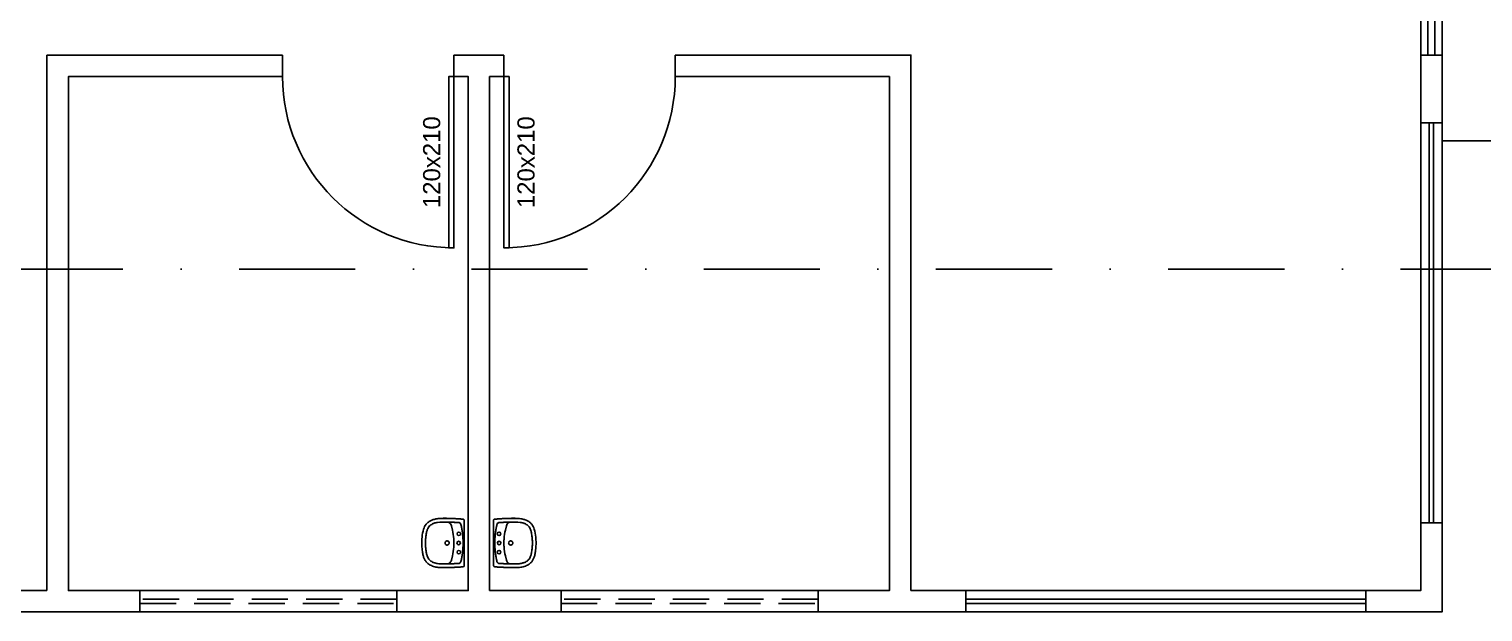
# Model space of a CAD drawing. Header units: centimetres. Extents: x 30244 to 591333, y -111940 to 104227.
# Drawn here: x 427534 to 428552, y 38827 to 39236 of the extents above; entities that cross this region are included whole.
import ezdxf
from ezdxf.enums import TextEntityAlignment as Align

# ---------------------------------------------------------------- set-up
doc = ezdxf.new("R2010")
doc.units = ezdxf.units.CM
doc.header["$LTSCALE"] = 4
for name, pattern in [('DASHDOT', [25.4, 12.7, -6.35, 0, -6.35]), ('DASHED2', [9.525, 6.35, -3.175]), ('HIDDENX2', [19.05, 12.7, -6.35])]:
    doc.linetypes.add(name, pattern=pattern)
for name, color, linetype in [('0.1', 1, 'Continuous'), ('0.2', 2, 'Continuous'), ('0.6', 6, 'Continuous'), ('02-CONT', 2, 'Continuous'), ('08', 8, 'Continuous'), ('B-CORTE', 4, 'DASHDOT')]:
    doc.layers.add(name, color=color, linetype=linetype)
doc.styles.add('2mm 1-50', font='arial.ttf', dxfattribs={"height": 0.1})

# ---------------------------------------------------------------- blocks, each defined once
blk = doc.blocks.new('1_00e')
blk.add_lwpolyline([(-28.41, -52.25), (-25.41, -52.25), (-25.41, 47.75), (-28.41, 47.75)], close=True)
at = {"color": 1}
blk.add_arc((-28.41, -52.25), 100, 0, 90, dxfattribs=at)
blk = doc.blocks.new('L.51_P')
at = {"layer": '08'}
for p, q in [((-250, 0), (-249, 0)), ((-249, 0), (249, 0)), ((250, 0), (249, 0)), ((-262, -36), (-262, -36)), ((-259, -9), (-259, -9)), ((-226, -95), (-224, -63)), ((-226, -95), (-225, -95)), ((-225, -95), (-224, -63)), ((-189, -140), (-140, -129)), ((-161, -28), (-161, -28)), ((0, -12), (0, -12)), ((189, -140), (140, -129)), ((161, -28), (161, -28)), ((226, -95), (224, -63)), ((225, -95), (224, -63)), ((226, -95), (225, -95)), ((259, -9), (259, -9)), ((262, -36), (262, -36)), ((-269, -260), (-269, -260)), ((269, -260), (269, -260)), ((-216, -329), (-216, -329)), ((216, -329), (216, -329))]:
    blk.add_line(p, q, dxfattribs=at)
at = {"layer": '08', "ltscale": 27.502596}
for centre in [(-100, -59), (100, -59)]:
    blk.add_circle(centre, 19, dxfattribs=at)
at = {"layer": '08'}
for centre, radius, start, end in [((10, -800), 688, 94.616, 102.655), ((0, -61), 19, 90, 270), ((0, -61), 19, 270, 90), ((-10, -800), 688, 77.345, 85.384)]:
    blk.add_arc(centre, radius, start, end, dxfattribs=at)
for centre, major_axis, ratio, start_param, end_param in [((-178, -187), (-49.3, 11.1), 0.999971, 0.133525, 0.210872), ((-238, -179), (-7.5, 6.62), 0.993745, 3.733046, 3.862859), ((-237, -179), (8.41, 5.42), 0.98852, 5.563301, 5.699979), ((0, -187), (-22.7, 2), 0.992499, 0.072609, 0.200275), ((0, -187), (-22.5, 0.5), 0.991671, 5.253548, 5.29957), ((0, -187), (-22.5, 0.9), 0.992169, 5.255337, 5.27196), ((0, -187), (22.5, 0.5), 0.991671, 0.983616, 1.029637), ((0, -187), (22.5, 0.9), 0.992169, 1.011226, 1.027848), ((0, -187), (22.7, 2), 0.992499, 6.08291, 6.210576), ((178, -187), (49.3, 11.1), 0.999971, 6.072313, 6.14966)]:
    blk.add_ellipse(centre, major_axis=major_axis, ratio=ratio, start_param=start_param, end_param=end_param, dxfattribs=at)
for points, degree, knots in [([(-259, -9), (-259, -8), (-259, -7), (-258, -5), (-258, -4), (-256, -3), (-255, -2), (-254, -1), (-253, 0), (-251, 0), (-250, 0), (-250, 0)], 3, [0, 0, 0, 0, 0.279228, 0.279228, 0.609743, 0.609743, 0.933753, 0.933753, 1.252428, 1.252428, 1.448625, 1.448625, 1.448625, 1.448625]), ([(250, 0), (251, 0), (252, 0), (254, -1), (255, -1), (256, -3), (257, -3), (258, -5), (259, -6), (259, -8), (259, -8), (259, -9)], 3, [0, 0, 0, 0, 0.317814, 0.317814, 0.630623, 0.630623, 0.946539, 0.946539, 1.267049, 1.267049, 1.448529, 1.448529, 1.448529, 1.448529]), ([(-262, -36), (-262, -36), (-262, -37), (-262, -37), (-263, -40), (-263, -43), (-263, -45), (-263, -47), (-263, -48), (-263, -50), (-264, -53), (-264, -56), (-264, -59), (-265, -70), (-265, -80), (-266, -91), (-266, -102), (-267, -112), (-267, -123), (-267, -125), (-267, -128), (-268, -131), (-268, -133), (-268, -136), (-268, -138), (-268, -152), (-269, -166), (-269, -179), (-269, -183), (-269, -188), (-269, -192), (-270, -196), (-270, -200), (-270, -204), (-270, -221), (-270, -239), (-269, -257), (-269, -258), (-269, -259), (-269, -260)], 3, [171.986581, 171.986581, 171.986581, 171.986581, 172.747492, 172.747492, 172.747492, 184.841953, 184.841953, 184.841953, 191.474069, 191.474069, 191.474069, 204.41633, 204.41633, 204.41633, 249.640497, 249.640497, 249.640497, 294.864664, 294.864664, 294.864664, 305.912278, 305.912278, 305.912278, 316.959891, 316.959891, 316.959891, 374.321134, 374.321134, 374.321134, 391.68978, 391.68978, 391.68978, 408.14059, 408.14059, 408.14059, 482.929639, 482.929639, 482.929639, 486.839965, 486.839965, 486.839965, 486.839965]), ([(-269, -260), (-270, -239), (-270, -219), (-269, -173), (-268, -148), (-267, -104), (-266, -85), (-264, -60), (-264, -54), (-263, -46), (-263, -45), (-263, -42), (-263, -40), (-263, -38), (-262, -38), (-262, -37), (-262, -37), (-262, -36), (-262, -36), (-262, -36), (-262, -36), (-262, -36)], 3, [0, 0, 0, 0, 6.207574, 6.207574, 13.657131, 13.657131, 19.458927, 19.458927, 21.24929, 21.24929, 21.72619, 21.72619, 22.164181, 22.164181, 22.393053, 22.393053, 22.550017, 22.550017, 22.706555, 22.706555, 22.800287, 22.800287, 22.800287, 22.800287]), ([(-228, -173), (-228, -172), (-228, -172), (-228, -172), (-228, -171), (-228, -170), (-228, -169), (-228, -167), (-228, -164), (-228, -163), (-228, -160), (-228, -158), (-228, -157), (-228, -154), (-228, -151), (-228, -150), (-228, -148), (-228, -146), (-228, -146), (-228, -143), (-228, -141), (-228, -139), (-228, -135), (-228, -131), (-228, -129), (-227, -125), (-227, -121), (-227, -119), (-227, -113), (-226, -108), (-226, -105), (-226, -101), (-226, -97), (-226, -97), (-226, -96), (-226, -96), (-226, -95), (-226, -95), (-226, -95)], 5, [546.249188, 546.249188, 546.249188, 546.249188, 546.249188, 546.249188, 546.773913, 546.773913, 546.773913, 554.287654, 554.287654, 554.287654, 563.875311, 563.875311, 563.875311, 572.16967, 572.16967, 572.16967, 583.42676, 583.42676, 583.42676, 585.726164, 585.726164, 585.726164, 600.370766, 600.370766, 600.370766, 613.069318, 613.069318, 613.069318, 629.14404, 629.14404, 629.14404, 652.058764, 652.058764, 652.058764, 654.921465, 654.921465, 654.921465, 656.548424, 656.548424, 656.548424, 656.548424, 656.548424, 656.548424]), ([(-225, -95), (-226, -99), (-226, -103), (-226, -107), (-226, -111), (-227, -115), (-227, -119), (-227, -123), (-228, -127), (-228, -131), (-228, -134), (-228, -136), (-228, -139), (-228, -141), (-228, -142), (-228, -144)], 3, [161.339345, 161.339345, 161.339345, 161.339345, 177.77484, 177.77484, 177.77484, 195.119077, 195.119077, 195.119077, 212.353229, 212.353229, 212.353229, 223.772837, 223.772837, 223.772837, 230.426393, 230.426393, 230.426393, 230.426393]), ([(-228, -144), (-228, -145), (-228, -145), (-228, -146), (-228, -146), (-228, -146), (-228, -146), (-228, -148), (-228, -150), (-228, -152), (-228, -153), (-228, -154), (-228, -155), (-228, -157), (-228, -158), (-228, -160), (-228, -160), (-228, -160), (-228, -160)], 3, [0, 0, 0, 0, 2.396491, 2.396491, 2.396491, 3.195399, 3.195399, 3.195399, 10.963495, 10.963495, 10.963495, 15.609873, 15.609873, 15.609873, 22.232893, 22.232893, 22.232893, 22.470867, 22.470867, 22.470867, 22.470867]), ([(-189, -140), (-196, -141), (-203, -144), (-208, -149), (-211, -151), (-213, -153), (-216, -156), (-216, -156), (-216, -156), (-216, -156), (-221, -163), (-225, -170), (-227, -178), (-227, -179), (-227, -179), (-227, -180)], 3, [18.593861, 18.593861, 18.593861, 18.593861, 48.620819, 48.620819, 48.620819, 61.987959, 61.987959, 61.987959, 63.593601, 63.593601, 63.593601, 96.318173, 96.318173, 96.318173, 99.127558, 99.127558, 99.127558, 99.127558]), ([(-224, -63), (-224, -58), (-222, -53), (-219, -48), (-217, -45), (-214, -42), (-210, -40), (-208, -38), (-204, -37), (-201, -36)], 3, [10.913289, 10.913289, 10.913289, 10.913289, 33.960328, 33.960328, 33.960328, 50.289489, 50.289489, 50.289489, 65.056953, 65.056953, 65.056953, 65.056953]), ([(-201, -36), (-205, -37), (-210, -39), (-214, -42), (-219, -47), (-222, -55), (-223, -57), (-224, -60), (-224, -63)], 5, [7.912422, 7.912422, 7.912422, 7.912422, 7.912422, 7.912422, 31.991346, 31.991346, 31.991346, 47.45316, 47.45316, 47.45316, 47.45316, 47.45316, 47.45316]), ([(0, -12), (-60, -12), (-120, -19), (-180, -31), (-187, -33), (-194, -34), (-201, -36)], 3, [460.253252, 460.253252, 460.253252, 460.253252, 715.762091, 715.762091, 715.762091, 745.806363, 745.806363, 745.806363, 745.806363]), ([(-201, -36), (-177, -30), (-152, -25), (-128, -21), (-94, -17), (-61, -14), (-52, -14), (-43, -13), (-34, -13)], 5, [234.918202, 234.918202, 234.918202, 234.918202, 234.918202, 234.918202, 410.549748, 410.549748, 410.549748, 473.914825, 473.914825, 473.914825, 473.914825, 473.914825, 473.914825]), ([(-45, -114), (-41, -114), (-37, -114), (-32, -113), (-28, -113), (-24, -113), (-20, -113), (-13, -112), (-7, -112), (0, -112)], 3, [388.454766, 388.454766, 388.454766, 388.454766, 406.384907, 406.384907, 406.384907, 424.400948, 424.400948, 424.400948, 452.696543, 452.696543, 452.696543, 452.696543]), ([(-34, -13), (-30, -13), (-26, -13), (-22, -13), (-15, -12), (-8, -12), (-2, -12), (-1, -12), (-1, -12), (0, -12)], 3, [59.347784, 59.347784, 59.347784, 59.347784, 76.617445, 76.617445, 76.617445, 106.129652, 106.129652, 106.129652, 108.418766, 108.418766, 108.418766, 108.418766]), ([(34, -13), (30, -13), (26, -13), (22, -13), (15, -12), (8, -12), (2, -12), (1, -12), (1, -12), (0, -12)], 3, [59.347784, 59.347784, 59.347784, 59.347784, 76.617445, 76.617445, 76.617445, 106.129652, 106.129652, 106.129652, 108.418717, 108.418717, 108.418717, 108.418717]), ([(0, -12), (60, -12), (120, -19), (180, -31), (187, -33), (194, -34), (201, -36)], 3, [460.253227, 460.253227, 460.253227, 460.253227, 715.76204, 715.76204, 715.76204, 745.806363, 745.806363, 745.806363, 745.806363]), ([(45, -114), (41, -114), (37, -114), (32, -113), (28, -113), (24, -113), (20, -113), (13, -112), (7, -112), (0, -112)], 3, [388.454766, 388.454766, 388.454766, 388.454766, 406.384907, 406.384907, 406.384907, 424.400948, 424.400948, 424.400948, 452.696543, 452.696543, 452.696543, 452.696543]), ([(201, -36), (177, -30), (152, -25), (128, -21), (94, -17), (61, -14), (52, -14), (43, -13), (34, -13)], 5, [234.918202, 234.918202, 234.918202, 234.918202, 234.918202, 234.918202, 410.549748, 410.549748, 410.549748, 473.914825, 473.914825, 473.914825, 473.914825, 473.914825, 473.914825]), ([(189, -140), (196, -141), (203, -144), (208, -149), (211, -151), (213, -153), (216, -156), (216, -156), (216, -156), (216, -156), (221, -163), (225, -170), (227, -178), (227, -179), (227, -179), (227, -180)], 3, [18.593861, 18.593861, 18.593861, 18.593861, 48.620819, 48.620819, 48.620819, 61.987959, 61.987959, 61.987959, 63.593601, 63.593601, 63.593601, 96.318173, 96.318173, 96.318173, 99.127558, 99.127558, 99.127558, 99.127558]), ([(224, -63), (224, -58), (222, -53), (219, -48), (217, -45), (214, -42), (210, -40), (208, -38), (204, -37), (201, -36)], 3, [10.913289, 10.913289, 10.913289, 10.913289, 33.960328, 33.960328, 33.960328, 50.289489, 50.289489, 50.289489, 65.056953, 65.056953, 65.056953, 65.056953]), ([(201, -36), (206, -37), (211, -40), (215, -44), (217, -46), (218, -47), (219, -49), (222, -53), (224, -58), (224, -63)], 3, [7.912424, 7.912424, 7.912424, 7.912424, 25.178369, 25.178369, 25.178369, 31.991348, 31.991348, 31.991348, 47.45316, 47.45316, 47.45316, 47.45316]), ([(225, -95), (226, -99), (226, -103), (226, -107), (226, -111), (227, -115), (227, -119), (227, -123), (228, -127), (228, -131), (228, -134), (228, -136), (228, -139), (228, -141), (228, -142), (228, -144)], 3, [161.339345, 161.339345, 161.339345, 161.339345, 177.77484, 177.77484, 177.77484, 195.119077, 195.119077, 195.119077, 212.353229, 212.353229, 212.353229, 223.772837, 223.772837, 223.772837, 230.426393, 230.426393, 230.426393, 230.426393]), ([(228, -173), (228, -172), (228, -172), (228, -172), (228, -171), (228, -170), (228, -169), (228, -167), (228, -164), (228, -163), (228, -160), (228, -158), (228, -157), (228, -154), (228, -151), (228, -150), (228, -148), (228, -146), (228, -146), (228, -143), (228, -141), (228, -139), (228, -135), (228, -131), (228, -129), (227, -125), (227, -121), (227, -119), (227, -113), (226, -108), (226, -105), (226, -101), (226, -97), (226, -97), (226, -96), (226, -96), (226, -95), (226, -95), (226, -95)], 5, [546.249188, 546.249188, 546.249188, 546.249188, 546.249188, 546.249188, 546.773913, 546.773913, 546.773913, 554.287654, 554.287654, 554.287654, 563.875311, 563.875311, 563.875311, 572.16967, 572.16967, 572.16967, 583.42676, 583.42676, 583.42676, 585.726164, 585.726164, 585.726164, 600.370766, 600.370766, 600.370766, 613.069318, 613.069318, 613.069318, 629.14404, 629.14404, 629.14404, 652.058764, 652.058764, 652.058764, 654.921465, 654.921465, 654.921465, 656.548424, 656.548424, 656.548424, 656.548424, 656.548424, 656.548424]), ([(228, -144), (228, -145), (228, -145), (228, -146), (228, -146), (228, -146), (228, -146), (228, -148), (228, -150), (228, -152), (228, -153), (228, -154), (228, -155), (228, -157), (228, -158), (228, -160), (228, -160), (228, -160), (228, -160)], 3, [0, 0, 0, 0, 2.396491, 2.396491, 2.396491, 3.195399, 3.195399, 3.195399, 10.963495, 10.963495, 10.963495, 15.609873, 15.609873, 15.609873, 22.232893, 22.232893, 22.232893, 22.470867, 22.470867, 22.470867, 22.470867]), ([(262, -36), (262, -36), (262, -37), (262, -37), (263, -40), (263, -43), (263, -45), (263, -47), (263, -48), (263, -50), (264, -53), (264, -56), (264, -59), (265, -70), (265, -80), (266, -91), (266, -102), (267, -112), (267, -123), (267, -125), (267, -128), (268, -131), (268, -133), (268, -136), (268, -138), (268, -152), (269, -166), (269, -179), (269, -183), (269, -188), (269, -192), (270, -196), (270, -200), (270, -204), (270, -221), (270, -239), (269, -257), (269, -258), (269, -259), (269, -260)], 3, [171.986581, 171.986581, 171.986581, 171.986581, 172.747492, 172.747492, 172.747492, 184.841953, 184.841953, 184.841953, 191.474069, 191.474069, 191.474069, 204.41633, 204.41633, 204.41633, 249.640497, 249.640497, 249.640497, 294.864664, 294.864664, 294.864664, 305.912278, 305.912278, 305.912278, 316.959891, 316.959891, 316.959891, 374.321134, 374.321134, 374.321134, 391.68978, 391.68978, 391.68978, 408.14059, 408.14059, 408.14059, 482.929639, 482.929639, 482.929639, 486.839965, 486.839965, 486.839965, 486.839965]), ([(262, -36), (262, -36), (262, -36), (262, -36), (262, -36), (262, -37), (262, -37), (262, -37), (262, -37), (262, -38), (263, -39), (263, -40), (263, -40), (263, -42), (263, -43), (263, -47), (263, -49), (264, -58), (265, -65), (266, -86), (266, -101), (268, -141), (269, -168), (270, -216), (270, -238), (269, -260)], 3, [0.212871, 0.212871, 0.212871, 0.212871, 0.307715, 0.307715, 0.417994, 0.417994, 0.518366, 0.518366, 0.682318, 0.682318, 0.844684, 0.844684, 1.063629, 1.063629, 1.413977, 1.413977, 2.124866, 2.124866, 4.109013, 4.109013, 8.503951, 8.503951, 16.390189, 16.390189, 23.015496, 23.015496, 23.015496, 23.015496]), ([(-62, -461), (-92, -458), (-123, -454), (-171, -438), (-189, -430), (-214, -410), (-222, -401), (-236, -382), (-242, -373), (-251, -352), (-255, -341), (-260, -323), (-261, -316), (-263, -309)], 3, [0, 0, 0, 0, 9.188374, 9.188374, 15.03441, 15.03441, 18.713973, 18.713973, 21.993411, 21.993411, 25.540766, 25.540766, 27.624534, 27.624534, 27.624534, 27.624534]), ([(-228, -173), (-228, -172), (-228, -172), (-228, -172), (-228, -170), (-228, -167), (-228, -165), (-228, -162), (-228, -160)], 5, [-26.00391, -26.00391, -26.00391, -26.00391, -26.00391, -26.00391, -25.733695, -25.733695, -25.733695, -13.019576, -13.019576, -13.019576, -13.019576, -13.019576, -13.019576]), ([(-228, -181), (-228, -181), (-228, -180), (-228, -180), (-228, -178), (-228, -177), (-228, -176), (-228, -175), (-228, -175), (-228, -174), (-228, -174), (-228, -173), (-228, -173), (-228, -173), (-228, -173), (-228, -173), (-228, -173), (-228, -173)], 5, [532.079054, 532.079054, 532.079054, 532.079054, 532.079054, 532.079054, 536.567488, 536.567488, 536.567488, 541.060364, 541.060364, 541.060364, 543.310398, 543.310398, 543.310398, 544.435445, 544.435445, 544.435445, 544.830456, 544.830456, 544.830456, 544.830456, 544.830456, 544.830456]), ([(-227, -179), (-227, -179), (-227, -179), (-227, -179), (-227, -179), (-227, -179), (-228, -179), (-228, -179), (-228, -179), (-228, -179), (-228, -179), (-228, -179), (-228, -179), (-228, -179), (-228, -179), (-228, -179), (-228, -179), (-228, -179), (-228, -179), (-228, -179), (-228, -179), (-228, -179), (-228, -179), (-228, -179), (-228, -179), (-228, -179), (-228, -179), (-228, -179), (-228, -179), (-228, -179), (-228, -179), (-228, -179), (-228, -179), (-228, -179), (-228, -179), (-228, -179), (-228, -179), (-228, -179), (-228, -179), (-228, -179), (-228, -179), (-228, -179), (-228, -179), (-228, -179), (-228, -179), (-228, -179)], 3, [86.606266, 86.606266, 86.606266, 86.606266, 87.728641, 87.728641, 87.728641, 90.455187, 90.455187, 90.455187, 92.379628, 92.379628, 92.379628, 93.341849, 93.341849, 93.341849, 93.82296, 93.82296, 93.82296, 94.063516, 94.063516, 94.063516, 94.304072, 94.304072, 94.304072, 94.448856, 94.448856, 94.448856, 94.726754, 94.726754, 94.726754, 94.86595, 94.86595, 94.86595, 95.005146, 95.005146, 95.005146, 95.521507, 95.521507, 95.521507, 95.779688, 95.779688, 95.779688, 95.976047, 95.976047, 95.976047, 96.037867, 96.037867, 96.037867, 96.037867]), ([(-228, -179), (-228, -179), (-228, -179), (-228, -180), (-228, -180), (-228, -180), (-228, -180), (-228, -180), (-228, -180), (-228, -181), (-228, -181), (-228, -181), (-228, -181), (-228, -181), (-228, -181), (-228, -181)], 3, [95.867328, 95.867328, 95.867328, 95.867328, 97.58866, 97.58866, 97.58866, 102.978619, 102.978619, 102.978619, 105.844941, 105.844941, 105.844941, 108.501415, 108.501415, 108.501415, 109.427734, 109.427734, 109.427734, 109.427734]), ([(-228, -182), (-228, -182), (-228, -182), (-228, -182), (-228, -182), (-228, -182), (-228, -181)], 3, [11.170476, 11.170476, 11.170476, 11.170476, 15.411887, 15.411887, 15.411887, 21.204547, 21.204547, 21.204547, 21.204547]), ([(-227, -181), (-228, -181), (-228, -181), (-228, -181), (-228, -181), (-228, -181), (-228, -181), (-228, -181), (-228, -181), (-228, -181), (-228, -181), (-228, -181), (-228, -181), (-228, -181), (-228, -181), (-228, -181), (-228, -181), (-228, -181), (-228, -181), (-228, -181), (-228, -181), (-228, -181), (-228, -181), (-228, -181), (-228, -181), (-228, -181), (-228, -181), (-228, -181)], 3, [86.606266, 86.606266, 86.606266, 86.606266, 91.112306, 91.112306, 91.112306, 94.304072, 94.304072, 94.304072, 94.448856, 94.448856, 94.448856, 94.726754, 94.726754, 94.726754, 95.005146, 95.005146, 95.005146, 95.521507, 95.521507, 95.521507, 95.779688, 95.779688, 95.779688, 95.976047, 95.976047, 95.976047, 96.03782, 96.03782, 96.03782, 96.03782]), ([(-228, -181), (-228, -181), (-228, -181), (-228, -181), (-228, -181), (-228, -181), (-228, -181), (-228, -181), (-228, -181), (-228, -181), (-228, -181), (-228, -181), (-228, -181), (-228, -181), (-228, -181), (-228, -181), (-228, -181), (-228, -181), (-228, -181), (-228, -181), (-228, -182), (-228, -182), (-228, -182), (-228, -182), (-228, -182)], 3, [0.000033, 0.000033, 0.000033, 0.000033, 1.898401, 1.898401, 1.898401, 2.370761, 2.370761, 2.370761, 3.823236, 3.823236, 3.823236, 5.758149, 5.758149, 5.758149, 9.592202, 9.592202, 9.592202, 9.856292, 9.856292, 9.856292, 15.276244, 15.276244, 15.276244, 18.99372, 18.99372, 18.99372, 18.99372]), ([(-227, -179), (-227, -180), (-227, -180), (-227, -180), (-227, -180), (-227, -180), (-227, -180), (-227, -180), (-227, -180), (-227, -180), (-227, -180), (-227, -180), (-227, -180), (-227, -180), (-227, -180), (-227, -180), (-227, -180), (-227, -180), (-227, -180), (-227, -180), (-227, -180), (-227, -180), (-227, -180), (-227, -180), (-227, -180)], 3, [0, 0, 0, 0, 0.1444645, 0.1444645, 0.1444645, 0.1538416, 0.1538416, 0.1538416, 0.2328101, 0.2328101, 0.2328101, 0.2720552, 0.2720552, 0.2720552, 0.294529, 0.294529, 0.294529, 0.3195248, 0.3195248, 0.3195248, 0.3450333, 0.3450333, 0.3450333, 0.3642456, 0.3642456, 0.3642456, 0.3642456]), ([(-227, -181), (-227, -181), (-227, -181), (-227, -181), (-227, -181), (-227, -181), (-227, -181), (-227, -181), (-227, -180), (-227, -180), (-227, -180), (-227, -180), (-227, -180), (-227, -180), (-227, -180), (-227, -180), (-227, -180), (-227, -180), (-227, -180)], 3, [0, 0, 0, 0, 3.948132, 3.948132, 3.948132, 6.907098, 6.907098, 6.907098, 9.485674, 9.485674, 9.485674, 10.686492, 10.686492, 10.686492, 11.887309, 11.887309, 11.887309, 12.708565, 12.708565, 12.708565, 12.708565]), ([(-12, -168), (-12, -168), (-12, -168), (-12, -168), (-12, -168), (-12, -168), (-12, -168), (-15, -170), (-18, -173), (-20, -175), (-21, -179), (-22, -183), (-22, -184), (-22, -185), (-22, -186), (-22, -186), (-22, -186), (-22, -186), (-22, -186), (-22, -186), (-22, -187)], 5, [23.677366, 23.677366, 23.677366, 23.677366, 23.677366, 23.677366, 23.697783, 23.697783, 23.697783, 25.117395, 25.117395, 25.117395, 50.594375, 50.594375, 50.594375, 58.007217, 58.007217, 58.007217, 58.536706, 58.536706, 58.536706, 59.055614, 59.055614, 59.055614, 59.055614, 59.055614, 59.055614]), ([(-22, -189), (-22, -190), (-22, -190), (-22, -190), (-22, -194), (-20, -199), (-17, -202), (-16, -203), (-15, -203), (-15, -204), (-13, -206), (-10, -207), (-8, -208), (-5, -209), (-3, -209), (0, -209)], 3, [27.245857, 27.245857, 27.245857, 27.245857, 27.597992, 27.597992, 27.597992, 49.768775, 49.768775, 49.768775, 54.290067, 54.290067, 54.290067, 66.913295, 66.913295, 66.913295, 79.527914, 79.527914, 79.527914, 79.527914]), ([(22, -189), (22, -190), (22, -190), (22, -190), (22, -194), (20, -199), (17, -202), (16, -203), (15, -203), (15, -204), (13, -206), (10, -207), (8, -208), (5, -209), (3, -209), (0, -209)], 3, [27.245857, 27.245857, 27.245857, 27.245857, 27.597992, 27.597992, 27.597992, 49.768775, 49.768775, 49.768775, 54.290067, 54.290067, 54.290067, 66.913295, 66.913295, 66.913295, 79.528565, 79.528565, 79.528565, 79.528565]), ([(12, -168), (12, -168), (12, -168), (12, -168), (12, -168), (12, -168), (12, -168), (15, -170), (18, -173), (20, -175), (21, -179), (22, -183), (22, -184), (22, -185), (22, -186), (22, -186), (22, -186), (22, -186), (22, -186), (22, -186), (22, -187)], 5, [23.677366, 23.677366, 23.677366, 23.677366, 23.677366, 23.677366, 23.697783, 23.697783, 23.697783, 25.117395, 25.117395, 25.117395, 50.594375, 50.594375, 50.594375, 58.007217, 58.007217, 58.007217, 58.536706, 58.536706, 58.536706, 59.055614, 59.055614, 59.055614, 59.055614, 59.055614, 59.055614]), ([(263, -309), (259, -326), (255, -343), (242, -373), (234, -386), (217, -407), (208, -415), (190, -428), (180, -433), (159, -442), (148, -446), (123, -453), (109, -455), (84, -459), (73, -460), (62, -461)], 3, [0, 0, 0, 0, 5.216879, 5.216879, 9.702198, 9.702198, 13.238129, 13.238129, 16.51865, 16.51865, 20.081508, 20.081508, 24.355161, 24.355161, 27.647025, 27.647025, 27.647025, 27.647025]), ([(225, -291), (227, -274), (229, -256), (229, -223), (229, -207), (229, -191)], 3, [0.000002, 0.000002, 0.000002, 0.000002, 5.212146, 5.212146, 10.015536, 10.015536, 10.015536, 10.015536]), ([(227, -181), (227, -181), (227, -181), (227, -181), (227, -181), (227, -181), (227, -181), (227, -181), (227, -180), (227, -180), (227, -180), (227, -180), (227, -180), (227, -180), (227, -180), (227, -180), (227, -180), (227, -180), (227, -180)], 3, [0, 0, 0, 0, 3.948132, 3.948132, 3.948132, 6.907098, 6.907098, 6.907098, 9.485674, 9.485674, 9.485674, 10.686492, 10.686492, 10.686492, 11.887309, 11.887309, 11.887309, 12.708565, 12.708565, 12.708565, 12.708565]), ([(227, -181), (228, -181), (228, -181), (228, -181), (228, -181), (228, -181), (228, -181), (228, -181), (228, -181), (228, -181), (228, -181), (228, -181), (228, -181), (228, -181), (228, -181), (228, -181), (228, -181), (228, -181), (228, -181), (228, -181), (228, -181), (228, -181), (228, -181), (228, -181), (228, -181), (228, -181), (228, -181), (228, -181)], 3, [86.606266, 86.606266, 86.606266, 86.606266, 91.112306, 91.112306, 91.112306, 94.304072, 94.304072, 94.304072, 94.448856, 94.448856, 94.448856, 94.726754, 94.726754, 94.726754, 95.005146, 95.005146, 95.005146, 95.521507, 95.521507, 95.521507, 95.779688, 95.779688, 95.779688, 95.976047, 95.976047, 95.976047, 96.03782, 96.03782, 96.03782, 96.03782]), ([(228, -173), (228, -172), (228, -172), (228, -172), (228, -170), (228, -167), (228, -165), (228, -162), (228, -160)], 5, [-26.00391, -26.00391, -26.00391, -26.00391, -26.00391, -26.00391, -25.733695, -25.733695, -25.733695, -13.019576, -13.019576, -13.019576, -13.019576, -13.019576, -13.019576]), ([(228, -181), (228, -181), (228, -180), (228, -180), (228, -178), (228, -177), (228, -176), (228, -175), (228, -175), (228, -174), (228, -174), (228, -173), (228, -173), (228, -173), (228, -173), (228, -173), (228, -173), (228, -173)], 5, [532.079054, 532.079054, 532.079054, 532.079054, 532.079054, 532.079054, 536.567488, 536.567488, 536.567488, 541.060364, 541.060364, 541.060364, 543.310398, 543.310398, 543.310398, 544.435445, 544.435445, 544.435445, 544.830456, 544.830456, 544.830456, 544.830456, 544.830456, 544.830456]), ([(228, -182), (228, -182), (228, -182), (228, -182), (228, -182), (228, -182), (228, -181)], 3, [11.170476, 11.170476, 11.170476, 11.170476, 15.411887, 15.411887, 15.411887, 21.204547, 21.204547, 21.204547, 21.204547]), ([(228, -181), (228, -181), (228, -181), (228, -181), (228, -181), (228, -181), (228, -181), (228, -181), (228, -181), (228, -181), (228, -181), (228, -181), (228, -181), (228, -181), (228, -181), (228, -181), (228, -181), (228, -181), (228, -181), (228, -181), (228, -182), (228, -182), (228, -182), (228, -182), (228, -182)], 3, [0.000033, 0.000033, 0.000033, 0.000033, 1.898401, 1.898401, 1.898401, 2.370761, 2.370761, 2.370761, 3.823236, 3.823236, 3.823236, 5.758149, 5.758149, 5.758149, 9.592202, 9.592202, 9.592202, 9.856292, 9.856292, 9.856292, 15.276244, 15.276244, 15.276244, 18.99372, 18.99372, 18.99372, 18.99372]), ([(-216, -329), (-215, -331), (-215, -332), (-214, -334), (-213, -338), (-211, -343), (-209, -347), (-206, -353), (-202, -359), (-198, -365), (-195, -370), (-191, -375), (-186, -379), (-180, -385), (-173, -390), (-165, -395), (-159, -398), (-153, -401), (-146, -404), (-141, -406), (-136, -407), (-130, -409)], 3, [544.291877, 544.291877, 544.291877, 544.291877, 550.872534, 550.872534, 550.872534, 571.780058, 571.780058, 571.780058, 601.038921, 601.038921, 601.038921, 628.392297, 628.392297, 628.392297, 666.157842, 666.157842, 666.157842, 694.913085, 694.913085, 694.913085, 718.447591, 718.447591, 718.447591, 718.447591]), ([(-63, -420), (-71, -420), (-79, -419), (-87, -418), (-95, -416), (-103, -415), (-110, -414), (-117, -412), (-124, -411), (-130, -409)], 3, [54.852513, 54.852513, 54.852513, 54.852513, 88.476523, 88.476523, 88.476523, 122.168155, 122.168155, 122.168155, 151.102791, 151.102791, 151.102791, 151.102791]), ([(-50, -422), (-53, -421), (-55, -421), (-58, -421), (-61, -421), (-63, -420), (-63, -420), (-63, -420), (-63, -420)], 5, [11.184117, 11.184117, 11.184117, 11.184117, 11.184117, 11.184117, 30.072391, 30.072391, 30.072391, 30.457117, 30.457117, 30.457117, 30.457117, 30.457117, 30.457117]), ([(0, -424), (-15, -424), (-31, -423), (-46, -422), (-47, -422), (-49, -422), (-50, -422)], 3, [0, 0, 0, 0, 65.317681, 65.317681, 65.317681, 70.958525, 70.958525, 70.958525, 70.958525]), ([(0, -424), (15, -424), (31, -423), (46, -422), (47, -422), (49, -422), (50, -422)], 3, [0, 0, 0, 0, 65.317681, 65.317681, 65.317681, 70.958525, 70.958525, 70.958525, 70.958525]), ([(50, -422), (53, -421), (55, -421), (58, -421), (61, -421), (63, -420), (63, -420), (63, -420), (63, -420)], 5, [11.184117, 11.184117, 11.184117, 11.184117, 11.184117, 11.184117, 30.072391, 30.072391, 30.072391, 30.457117, 30.457117, 30.457117, 30.457117, 30.457117, 30.457117]), ([(63, -420), (71, -420), (79, -419), (87, -418), (95, -416), (103, -415), (110, -414), (117, -412), (124, -411), (130, -409)], 3, [54.852513, 54.852513, 54.852513, 54.852513, 88.476523, 88.476523, 88.476523, 122.168155, 122.168155, 122.168155, 151.102791, 151.102791, 151.102791, 151.102791]), ([(216, -329), (215, -331), (215, -332), (214, -334), (213, -338), (211, -343), (209, -347), (206, -353), (202, -359), (198, -365), (195, -370), (191, -375), (186, -379), (180, -385), (173, -390), (165, -395), (159, -398), (153, -401), (146, -404), (141, -406), (136, -407), (130, -409)], 3, [544.291877, 544.291877, 544.291877, 544.291877, 550.872534, 550.872534, 550.872534, 571.780058, 571.780058, 571.780058, 601.038921, 601.038921, 601.038921, 628.392297, 628.392297, 628.392297, 666.157842, 666.157842, 666.157842, 694.913085, 694.913085, 694.913085, 718.447591, 718.447591, 718.447591, 718.447591])]:
    blk.add_open_spline(points, degree=degree, knots=knots, dxfattribs=at)
for points, degree in [([(-262, -36), (-262, -28), (-261, -20), (-260, -11)], 3), ([(-260, -11), (-260, -10), (-259, -10), (-259, -9)], 3), ([(-224, -63), (-224, -63), (-224, -63), (-224, -63), (-224, -63), (-224, -63)], 5), ([(-201, -36), (-201, -36), (-201, -36), (-201, -36)], 3), ([(201, -36), (201, -36), (201, -36), (201, -36)], 3), ([(224, -63), (224, -63), (224, -63), (224, -63), (224, -63), (224, -63)], 5), ([(259, -9), (259, -10), (260, -10), (260, -11)], 3), ([(260, -11), (261, -20), (262, -28), (262, -36)], 3), ([(-263, -309), (-266, -293), (-268, -276), (-269, -260)], 3), ([(-229, -191), (-229, -224), (-230, -258), (-225, -291)], 3), ([(-229, -186), (-229, -187), (-229, -188), (-229, -189), (-229, -190), (-229, -191)], 5), ([(-225, -291), (-223, -304), (-220, -317), (-216, -329)], 3), ([(0, -164), (-4, -164), (-8, -165), (-11, -167)], 3), ([(0, -164), (4, -164), (8, -165), (11, -167)], 3), ([(216, -329), (220, -317), (223, -304), (225, -291)], 3), ([(229, -186), (229, -187), (229, -188), (229, -189), (229, -190), (229, -191)], 5), ([(269, -260), (268, -276), (266, -293), (263, -309)], 3), ([(0, -464), (-21, -464), (-41, -463), (-62, -461)], 3), ([(62, -461), (41, -463), (21, -464), (0, -464)], 3)]:
    blk.add_open_spline(points, degree=degree, dxfattribs=at)

msp = doc.modelspace()

# ---------------------------------------------------------------- linework, layer by layer
at = {"layer": '0.1'}
for p, q in [((428508.353, 39427.405), (428508.353, 39217.485)), ((428523.353, 39427.405), (428523.353, 39217.485))]:
    msp.add_line(p, q, dxfattribs=at)
at = {"layer": '0.1', "linetype": 'HIDDENX2'}
msp.add_line((428523.353, 39157.408), (429917.586, 39157.408), dxfattribs=at)
at = {"layer": '0.1', "linetype": 'DASHED2'}
for p, q in [((427791.353, 38836.485), (427611.353, 38836.485)), ((427611.353, 38833.485), (427791.353, 38833.485)), ((428086.353, 38836.485), (427906.353, 38836.485)), ((427906.353, 38833.485), (428086.353, 38833.485))]:
    msp.add_line(p, q, dxfattribs=at)
at = {"layer": '0.2'}
for p, q in [((428513.353, 39427.405), (428513.353, 39217.485)), ((428518.353, 39427.405), (428518.353, 39217.485)), ((428508.353, 38889.985), (428508.353, 39169.985)), ((428514.353, 38889.985), (428514.353, 39169.985)), ((428517.353, 39169.985), (428517.353, 38889.985)), ((428523.353, 39169.985), (428523.353, 38889.985)), ((428469.853, 38842.485), (428189.853, 38842.485)), ((428469.853, 38836.485), (428189.853, 38836.485)), ((428189.853, 38833.485), (428469.853, 38833.485)), ((428189.853, 38827.485), (428469.853, 38827.485))]:
    msp.add_line(p, q, dxfattribs=at)
at = {"layer": '0.6'}
for p, q in [((427711.353, 39202.485), (427711.353, 39217.485)), ((427831.353, 39202.485), (427831.353, 39217.485)), ((427866.353, 39202.485), (427866.353, 39217.485)), ((427986.353, 39202.485), (427986.353, 39217.485)), ((428508.353, 39217.485), (428523.353, 39217.485)), ((428508.353, 39169.985), (428523.353, 39169.985)), ((428508.353, 38889.985), (428523.353, 38889.985)), ((427611.353, 38842.485), (427611.353, 38827.485)), ((427791.353, 38842.485), (427611.353, 38842.485)), ((427791.353, 38842.485), (427791.353, 38827.485)), ((427906.353, 38842.485), (427906.353, 38827.485)), ((428086.353, 38842.485), (427906.353, 38842.485)), ((428086.353, 38842.485), (428086.353, 38827.485)), ((428189.853, 38842.485), (428189.853, 38827.485)), ((428469.853, 38842.485), (428469.853, 38827.485)), ((427611.353, 38827.485), (427791.353, 38827.485)), ((427906.353, 38827.485), (428086.353, 38827.485))]:
    msp.add_line(p, q, dxfattribs=at)
for points in [[(427546.353, 39217.485), (427546.353, 38842.485)], [(427546.353, 39217.485), (427561.353, 39217.485)], [(427711.353, 39217.485), (427546.353, 39217.485)], [(427866.353, 39217.485), (427856.353, 39217.485), (427831.353, 39217.485)], [(428151.353, 38842.485), (428151.353, 39217.485), (427986.353, 39217.485)], [(428508.353, 39217.485), (428508.353, 39169.985)], [(428523.353, 39217.485), (428523.353, 39169.985)], [(427711.353, 39202.485), (427561.353, 39202.485), (427561.353, 38842.485), (427611.353, 38842.485)], [(427791.353, 38842.485), (427841.353, 38842.485), (427841.353, 39202.485), (427831.353, 39202.485)], [(427856.353, 38842.485), (427856.353, 39202.485)], [(427866.353, 39202.485), (427856.353, 39202.485)], [(428086.353, 38842.485), (428136.353, 38842.485), (428136.353, 39202.485), (427986.353, 39202.485)], [(428523.353, 38889.985), (428523.353, 38827.485), (428469.853, 38827.485)], [(428508.353, 38889.985), (428508.353, 38842.485), (428469.853, 38842.485)], [(427546.353, 38842.485), (427521.353, 38842.485)], [(427856.353, 38842.485), (427906.353, 38842.485)], [(428189.853, 38842.485), (428151.353, 38842.485)], [(427546.353, 38827.485), (427521.353, 38827.485)], [(427546.353, 38827.485), (427611.353, 38827.485)], [(427561.353, 38827.485), (427546.353, 38827.485)], [(427791.353, 38827.485), (427856.353, 38827.485)], [(427841.353, 38827.485), (427841.353, 38827.485), (427906.353, 38827.485)], [(428086.353, 38827.485), (428151.353, 38827.485)], [(428189.853, 38827.485), (428151.353, 38827.485)]]:
    msp.add_lwpolyline(points, dxfattribs=at)
at = {"layer": 'B-CORTE', "ltscale": 1.6}
msp.add_line((435732.564, 39067.623), (422424.219, 39067.623), dxfattribs=at)

# ---------------------------------------------------------------- block references
at = {"yscale": 0.06400000000000002, "zscale": 0.06400000000000002}
for p, xscale, rotation in [((427838.561, 38875.77), 0.06400000000000002, 270), ((427859.169, 38875.77), -0.06400000000000002, 90)]:
    msp.add_blockref('L.51_P', p, dxfattribs=dict(at, xscale=xscale, rotation=rotation))
at = {"layer": '02-CONT', "yscale": 1.2, "zscale": 1.2, "rotation": 180}
for p, xscale in [((427797.267, 39139.781), 1.2), ((427900.44, 39139.781), -1.2)]:
    msp.add_blockref('1_00e', p, dxfattribs=dict(at, xscale=xscale))

# ---------------------------------------------------------------- texts
at = {"layer": '02-CONT', "style": '2mm 1-50'}
for p in [(427815.753, 39142.485), (427881.798, 39142.485)]:
    msp.add_text('120x210', height=12, rotation=90, dxfattribs=at).set_placement(p, align=Align.MIDDLE_CENTER)

doc.saveas('drawing.dxf')
